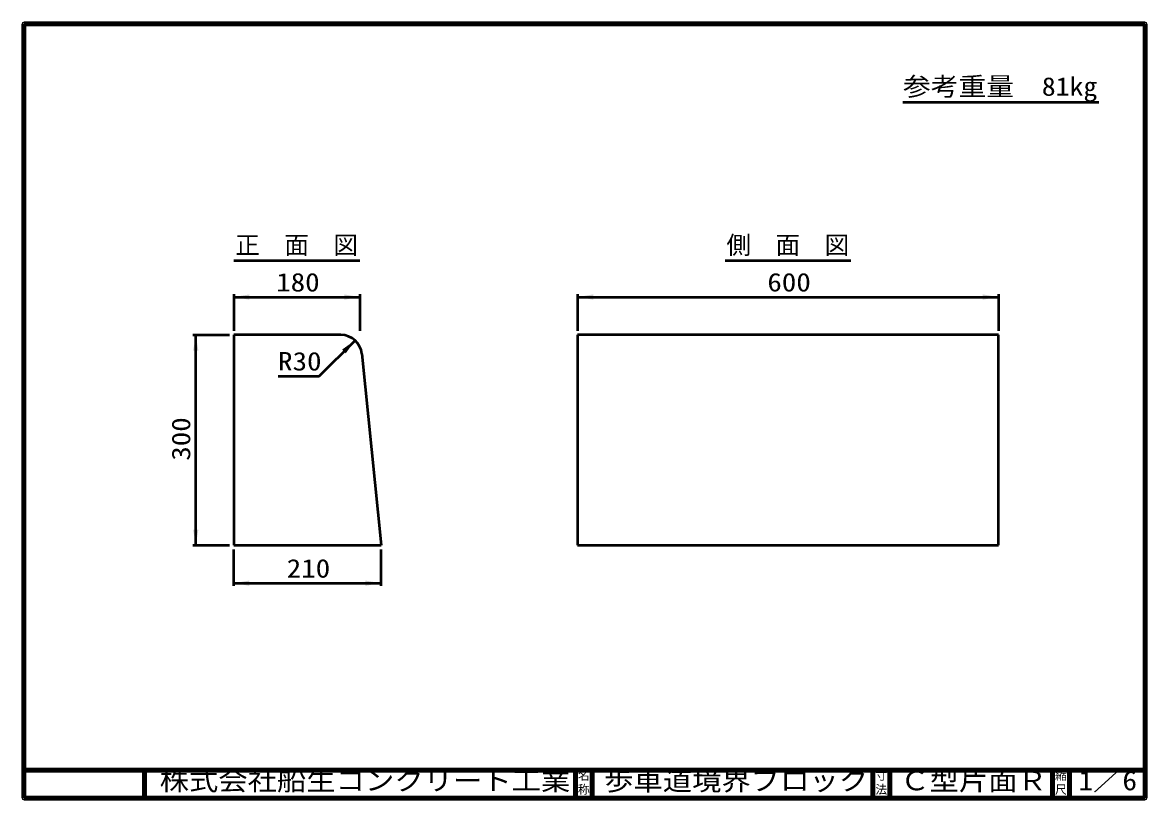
# Model space of a CAD drawing. Units: millimetres, scale not verified, with parts at other scales. Extents: x 100 to 4105, y 100 to 2870.
import ezdxf
from ezdxf.enums import TextEntityAlignment as Align

# ---------------------------------------------------------------- set-up
doc = ezdxf.new("R2010")
doc.units = ezdxf.units.MM
doc.header["$LTSCALE"] = 5
doc.layers.add('V-nasSTD', color=7, linetype='Continuous', lineweight=50)
doc.styles.add('ＭＳ ゴシック', font='')
doc.styles.get('ＭＳ ゴシック').set_extended_font_data('MS Gothic')

msp = doc.modelspace()

# ---------------------------------------------------------------- hatches: boundary and pattern name
at = {"layer": 'V-nasSTD'}
for points in [[(908.75, 1881.875), (852.5, 1891.25), (908.75, 1900.625)], [(1246.25, 1881.875), (1302.5, 1891.25), (1246.25, 1900.625)], [(2133.75, 1881.875), (2077.5, 1891.25), (2133.75, 1900.625)], [(3521.25, 1881.875), (3577.5, 1891.25), (3521.25, 1900.625)], [(726.875, 1700), (717.5, 1756.25), (708.125, 1700)], [(1251.806, 1690.455), (1284.951, 1736.859), (1238.547, 1703.713)], [(726.875, 1062.5), (717.5, 1006.25), (708.125, 1062.5)], [(908.75, 880.625), (852.5, 871.25), (908.75, 861.875)], [(1321.25, 880.625), (1377.5, 871.25), (1321.25, 861.875)]]:
    msp.add_hatch(color=256, dxfattribs=at).paths.add_polyline_path(points)

# ---------------------------------------------------------------- linework, layer by layer
at = {"layer": 'V-nasSTD', "lineweight": 100}
for p, q in [((105, 2865), (105, 105)), ((4100, 2865), (105, 2865)), ((4100, 105), (4100, 2865)), ((105, 205), (4100, 205)), ((535, 205), (535, 105)), ((2070, 205), (2070, 105)), ((2130, 205), (2130, 105)), ((3130, 205), (3130, 105)), ((3190, 205), (3190, 105)), ((3770, 205), (3770, 105)), ((3830, 205), (3830, 105)), ((105, 105), (4100, 105))]:
    msp.add_line(p, q, dxfattribs=at)
at = {"layer": 'V-nasSTD'}
for p, q in [((3935, 2584.806), (3237, 2584.806)), ((853.125, 2021.25), (1301.875, 2021.25)), ((2603.125, 2021.25), (3051.875, 2021.25)), ((852.5, 1901.25), (852.5, 1771.25)), ((852.5, 1891.25), (1302.5, 1891.25)), ((1302.5, 1901.25), (1302.5, 1771.25)), ((2077.5, 1901.25), (2077.5, 1771.25)), ((2077.5, 1891.25), (3577.5, 1891.25)), ((3577.5, 1901.25), (3577.5, 1771.25)), ((707.5, 1756.25), (837.5, 1756.25)), ((717.5, 1006.25), (717.5, 1756.25)), ((852.5, 1756.25), (852.5, 1006.25)), ((1234.626, 1756.25), (852.5, 1756.25)), ((1157.672, 1609.58), (1284.951, 1736.859)), ((2077.5, 1756.25), (2077.5, 1006.25)), ((3577.5, 1756.25), (2077.5, 1756.25)), ((3577.5, 1006.25), (3577.5, 1756.25)), ((1309.254, 1688.713), (1377.5, 1006.25)), ((1010.672, 1609.58), (1157.672, 1609.58)), ((707.5, 1006.25), (837.5, 1006.25)), ((852.5, 1006.25), (1377.5, 1006.25)), ((2077.5, 1006.25), (3577.5, 1006.25)), ((852.5, 861.25), (852.5, 991.25)), ((1377.5, 861.25), (1377.5, 991.25)), ((852.5, 871.25), (1377.5, 871.25))]:
    msp.add_line(p, q, dxfattribs=at)
at = {"layer": 'V-nasSTD', "lineweight": 13}
msp.add_lwpolyline([(100, 100), (100, 2870), (4105, 2870), (4105, 100)], close=True, dxfattribs=at)
at = {"layer": 'V-nasSTD'}
msp.add_arc((1234.626, 1681.25), 75, 5.71059, 90, dxfattribs=at)

# ---------------------------------------------------------------- texts
at = {"layer": 'V-nasSTD', "style": 'ＭＳ ゴシック', "width": 1.1}
for s, height, p in [('参考重量\u300081kg', 65.98, (3237, 2674.806)), ('株式会社船生コンクリート工業', 69.65, (588.75, 202.5)), ('歩車道境界ブロック', 69.65, (2172.5, 202.5)), ('Ｃ型片面Ｒ', 69.65, (3227.5, 202.5)), ('1／6', 69.65, (3862.5, 202.582))]:
    msp.add_text(s, height=height, dxfattribs=at).set_placement(p, align=Align.TOP_LEFT)
at = {"layer": 'V-nasSTD', "style": 'ＭＳ ゴシック'}
for s, height, p in [('正\u3000面\u3000図', 64.15, (858.125, 2108.75)), ('側\u3000面\u3000図', 64.15, (2608.125, 2108.75)), ('名', 30.79, (2078.982, 200.999)), ('寸', 30.79, (3138.982, 200.999)), ('縮', 30.79, (3778.982, 200.999)), ('称', 30.79, (2078.976, 151.01)), ('法', 30.79, (3138.976, 151.01)), ('尺', 30.79, (3778.976, 151.01))]:
    msp.add_text(s, height=height, dxfattribs=at).set_placement(p, align=Align.TOP_LEFT)
at = {"layer": 'V-nasSTD', "style": 'ＭＳ ゴシック', "width": 1.15}
for s, p in [('180', (1004, 1891.25)), ('600', (2754, 1891.25)), ('R30', (1010.672, 1609.58)), ('210', (1041.5, 871.25))]:
    msp.add_text(s, height=65.98, dxfattribs=at).set_placement(p, align=Align.BOTTOM_LEFT)
msp.add_text('300', height=65.98, rotation=90, dxfattribs=at).set_placement((717.5, 1307.75), align=Align.BOTTOM_LEFT)

doc.saveas('drawing.dxf')
